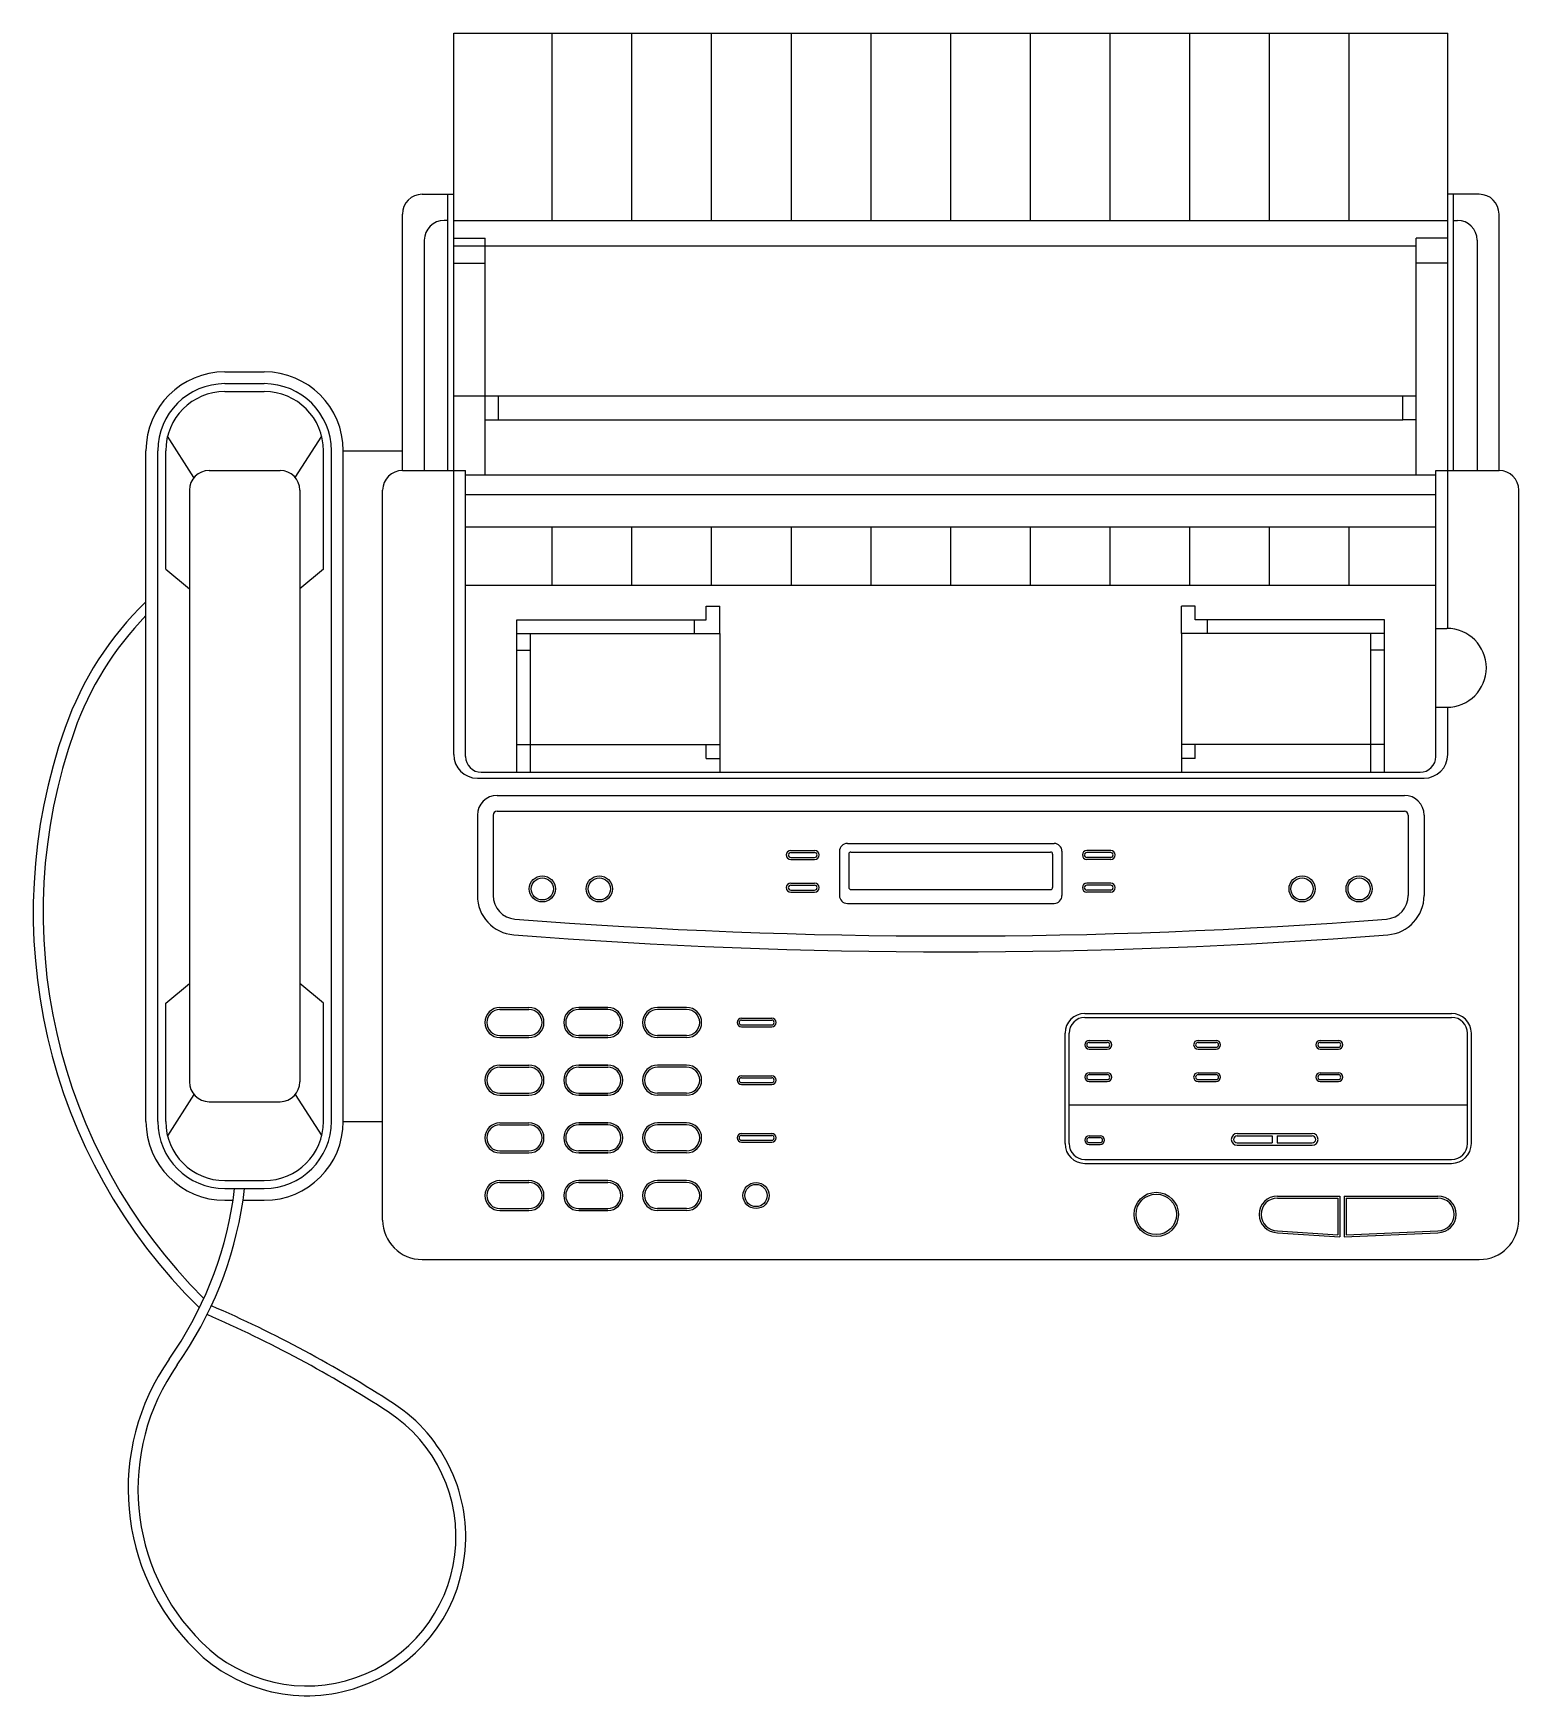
# Model space of a CAD drawing. Header units: millimetres. Extents: x 1297.047 to 1297.424, y 2700.309 to 2700.73.
import ezdxf

# ---------------------------------------------------------------- set-up
doc = ezdxf.new("R2010")
doc.units = ezdxf.units.MM
doc.header["$LTSCALE"] = 10
doc.layers.add('Equipam_audio_vídeo', color=1, linetype='Continuous')

msp = doc.modelspace()

# ---------------------------------------------------------------- linework, layer by layer
at = {"layer": 'Equipam_audio_vídeo'}
for p, q in [((1297.153674376361, 2700.68910561215), (1297.153674376361, 2700.729925276835)), ((1297.153674376361, 2700.729925276835), (1297.405674376361, 2700.729925276835)), ((1297.178674376361, 2700.682490023166), (1297.178674376361, 2700.729925276835)), ((1297.198874376361, 2700.682490023166), (1297.198874376361, 2700.729925276835)), ((1297.219074376361, 2700.682490023166), (1297.219074376361, 2700.729925276835)), ((1297.239274376361, 2700.682490023166), (1297.239274376361, 2700.729925276835)), ((1297.259474376361, 2700.682490023166), (1297.259474376361, 2700.729925276835)), ((1297.279674376361, 2700.682490023166), (1297.279674376361, 2700.729925276835)), ((1297.299874376361, 2700.682490023166), (1297.299874376361, 2700.729925276835)), ((1297.320074376361, 2700.682490023166), (1297.320074376361, 2700.729925276835)), ((1297.340274376361, 2700.682490023166), (1297.340274376361, 2700.729925276835)), ((1297.360474376361, 2700.682490023166), (1297.360474376361, 2700.729925276835)), ((1297.380674376361, 2700.682490023166), (1297.380674376361, 2700.729925276835)), ((1297.405674376361, 2700.68910561215), (1297.405674376361, 2700.729925276835)), ((1297.145674376361, 2700.68910561215), (1297.153674376361, 2700.68910561215)), ((1297.152210538564, 2700.61910561215), (1297.152210538564, 2700.68910561215)), ((1297.153674376361, 2700.676064172871), (1297.153674376361, 2700.68910561215)), ((1297.405674376361, 2700.676064172871), (1297.405674376361, 2700.68910561215)), ((1297.413674376361, 2700.68910561215), (1297.405674376361, 2700.68910561215)), ((1297.407138214158, 2700.61910561215), (1297.407138214158, 2700.68910561215)), ((1297.14067437636, 2700.62410561215), (1297.140674376361, 2700.68410561215)), ((1297.152210538564, 2700.682490023166), (1297.151232904407, 2700.682490023166)), ((1297.153674376361, 2700.682490023166), (1297.405674376361, 2700.682490023166)), ((1297.407138214158, 2700.682490023166), (1297.408115848314, 2700.682490023166)), ((1297.418674376361, 2700.61910561215), (1297.418674376361, 2700.68410561215)), ((1297.146232904407, 2700.677490023166), (1297.146232904407, 2700.61910561215)), ((1297.153674376361, 2700.677986922574), (1297.161674376361, 2700.677986922574)), ((1297.161674376361, 2700.617986922574), (1297.161674376361, 2700.677986922574)), ((1297.397674376361, 2700.617986922574), (1297.397674376361, 2700.677986922574)), ((1297.405674376361, 2700.677986922574), (1297.397674376361, 2700.677986922574)), ((1297.413115848314, 2700.677490023166), (1297.413115848314, 2700.61910561215)), ((1297.153674376361, 2700.637986922573), (1297.153674376361, 2700.676064172871)), ((1297.153674376361, 2700.676064172871), (1297.397674376361, 2700.676064172871)), ((1297.405674376361, 2700.637986922573), (1297.405674376361, 2700.676064172871)), ((1297.153674376361, 2700.671653740686), (1297.161674376361, 2700.671653740686)), ((1297.405674376361, 2700.671653740686), (1297.397674376361, 2700.671653740686)), ((1297.095674376361, 2700.64410561215), (1297.105674376361, 2700.64410561215)), ((1297.095674376361, 2700.64110561215), (1297.105674376361, 2700.64110561215)), ((1297.095674376361, 2700.63910561215), (1297.105674376361, 2700.63910561215)), ((1297.153674376361, 2700.61910561215), (1297.153674376361, 2700.637986922573)), ((1297.153674376361, 2700.637986922573), (1297.397674376361, 2700.637986922573)), ((1297.165025162016, 2700.631969585741), (1297.165025162016, 2700.637986922573)), ((1297.394323590705, 2700.631969585741), (1297.394323590705, 2700.637986922573)), ((1297.405674376361, 2700.61910561215), (1297.405674376361, 2700.637986922573)), ((1297.161674376361, 2700.631969585741), (1297.165025162016, 2700.631969585741)), ((1297.165025162016, 2700.631969585741), (1297.394323590705, 2700.631969585741)), ((1297.397674376361, 2700.631969585741), (1297.394323590705, 2700.631969585741)), ((1297.087827539663, 2700.617299645253), (1297.081132551924, 2700.627784653067)), ((1297.113521213056, 2700.617299645249), (1297.120216200797, 2700.627784653067)), ((1297.075674376361, 2700.585830798292), (1297.075674376361, 2700.62410561215)), ((1297.078674376361, 2700.45410561215), (1297.078674376361, 2700.62410561215)), ((1297.080674376361, 2700.594105612151), (1297.080674376361, 2700.62410561215)), ((1297.120674376361, 2700.594105612151), (1297.120674376361, 2700.62410561215)), ((1297.122674376361, 2700.45410561215), (1297.122674376361, 2700.62410561215)), ((1297.125674376361, 2700.45410561215), (1297.125674376361, 2700.62410561215)), ((1297.125674376361, 2700.62410561215), (1297.140674376361, 2700.62410561215)), ((1297.140674376361, 2700.61910561215), (1297.14067437636, 2700.62410561215)), ((1297.091674376361, 2700.61910561215), (1297.109674376361, 2700.61910561215)), ((1297.140674376361, 2700.61910561215), (1297.156674376361, 2700.61910561215)), ((1297.153674376361, 2700.54710561215), (1297.153674376361, 2700.61910561215)), ((1297.156674376361, 2700.54660561215), (1297.156674376361, 2700.61910561215)), ((1297.402674376361, 2700.54660561215), (1297.402674376361, 2700.61910561215)), ((1297.402674376361, 2700.61910561215), (1297.418674376361, 2700.61910561215)), ((1297.405674376361, 2700.579078184982), (1297.405674376361, 2700.61910561215)), ((1297.086674376361, 2700.61410561215), (1297.086674376361, 2700.46410561215)), ((1297.114674376361, 2700.61410561215), (1297.114674376361, 2700.46410561215)), ((1297.135674376361, 2700.45410561215), (1297.135674376361, 2700.61410561215)), ((1297.156674376361, 2700.617986922574), (1297.402674376361, 2700.617986922574)), ((1297.423674376361, 2700.42910561215), (1297.423674376361, 2700.61410561215)), ((1297.156674376361, 2700.612986922574), (1297.402674376361, 2700.612986922574)), ((1297.156674376361, 2700.60484218596), (1297.402674376361, 2700.60484218596)), ((1297.178674376361, 2700.589990016869), (1297.178674376361, 2700.60484218596)), ((1297.198874376361, 2700.589990016869), (1297.198874376361, 2700.60484218596)), ((1297.219074376361, 2700.589990016869), (1297.219074376361, 2700.60484218596)), ((1297.239274376361, 2700.589990016869), (1297.239274376361, 2700.60484218596)), ((1297.259474376361, 2700.589990016869), (1297.259474376361, 2700.60484218596)), ((1297.279674376361, 2700.589990016869), (1297.279674376361, 2700.60484218596)), ((1297.299874376361, 2700.589990016869), (1297.299874376361, 2700.60484218596)), ((1297.320074376361, 2700.589990016869), (1297.320074376361, 2700.60484218596)), ((1297.340274376361, 2700.589990016869), (1297.340274376361, 2700.60484218596)), ((1297.360474376361, 2700.589990016869), (1297.360474376361, 2700.60484218596)), ((1297.380674376361, 2700.589990016869), (1297.380674376361, 2700.60484218596)), ((1297.080674376361, 2700.594105612151), (1297.086674376361, 2700.58910561215)), ((1297.120674376361, 2700.594105612151), (1297.114674376361, 2700.58910561215)), ((1297.156674376361, 2700.589990016869), (1297.402674376361, 2700.589990016869)), ((1297.075674376361, 2700.582300623915), (1297.075674376361, 2700.585830798292)), ((1297.217674376361, 2700.584738234115), (1297.221174376361, 2700.584738234115)), ((1297.217674376361, 2700.581238234115), (1297.217674376361, 2700.584738234115)), ((1297.221174376361, 2700.577738234115), (1297.221174376361, 2700.584738234115)), ((1297.341674376361, 2700.584738234115), (1297.338174376361, 2700.584738234115)), ((1297.338174376361, 2700.577738234115), (1297.338174376361, 2700.584738234115)), ((1297.341674376361, 2700.581238234115), (1297.341674376361, 2700.584738234115)), ((1297.075674376361, 2700.45410561215), (1297.075674376361, 2700.582300623915)), ((1297.169674376361, 2700.54260561215), (1297.169674376361, 2700.581238234115)), ((1297.169674376361, 2700.581238234115), (1297.217674376361, 2700.581238234115)), ((1297.214631964172, 2700.581238234115), (1297.214631964172, 2700.577738234115)), ((1297.389674376361, 2700.581238234115), (1297.341674376361, 2700.581238234115)), ((1297.344716788549, 2700.581238234115), (1297.344716788549, 2700.577738234115)), ((1297.389674376361, 2700.54260561215), (1297.389674376361, 2700.581238234115)), ((1297.169674376361, 2700.577738234115), (1297.221174376361, 2700.577738234115)), ((1297.173174376361, 2700.54260561215), (1297.173174376361, 2700.577738234115)), ((1297.221174376361, 2700.577738234115), (1297.221174376361, 2700.54260561215)), ((1297.338174376361, 2700.577738234115), (1297.338174376361, 2700.54260561215)), ((1297.389674376361, 2700.577738234115), (1297.338174376361, 2700.577738234115)), ((1297.386174376361, 2700.54260561215), (1297.386174376361, 2700.577738234115)), ((1297.402674376361, 2700.579080398297), (1297.405463992437, 2700.579080398297)), ((1297.169674376361, 2700.573572504233), (1297.173174376361, 2700.573572504233)), ((1297.389674376361, 2700.573572504233), (1297.386174376361, 2700.573572504233)), ((1297.402674376361, 2700.559080398297), (1297.405463992437, 2700.559080398297)), ((1297.405674376361, 2700.54710561215), (1297.405674376361, 2700.559082611612)), ((1297.169674376361, 2700.549637723474), (1297.221174376361, 2700.549637723474)), ((1297.217674376361, 2700.546122888125), (1297.217674376361, 2700.549637723474)), ((1297.389674376361, 2700.549637723474), (1297.338174376361, 2700.549637723474)), ((1297.341674376361, 2700.546122888125), (1297.341674376361, 2700.549637723474)), ((1297.160674376361, 2700.54260561215), (1297.398674376361, 2700.54260561215)), ((1297.217674376361, 2700.546122888125), (1297.221174376361, 2700.546122888125)), ((1297.341674376361, 2700.546122888125), (1297.338174376361, 2700.546122888125)), ((1297.159674376361, 2700.54110561215), (1297.399674376361, 2700.54110561215)), ((1297.164674376361, 2700.536741932765), (1297.394674376361, 2700.536741932765)), ((1297.159674376361, 2700.531741932765), (1297.159674376361, 2700.51137694454)), ((1297.163674376361, 2700.531741932765), (1297.163674376361, 2700.51137694454)), ((1297.164674376361, 2700.532741932765), (1297.394674376361, 2700.532741932765)), ((1297.395674376361, 2700.531741932765), (1297.395674376361, 2700.51137694454)), ((1297.399674376361, 2700.531741932765), (1297.399674376361, 2700.51137694454)), ((1297.239120149594, 2700.522763842593), (1297.245181943594, 2700.522763842593)), ((1297.239120149594, 2700.522263842593), (1297.245181943594, 2700.522263842593)), ((1297.251470171421, 2700.522577479823), (1297.251470171421, 2700.511353446935)), ((1297.253470171421, 2700.524577479823), (1297.3058785813, 2700.524577479823)), ((1297.253841344395, 2700.52188081442), (1297.253841344395, 2700.51338806016)), ((1297.254341344395, 2700.522380814421), (1297.305007408327, 2700.522380814421)), ((1297.305507408327, 2700.52188081442), (1297.305507408327, 2700.51338806016)), ((1297.307878581301, 2700.522577479823), (1297.307878581301, 2700.511353446935)), ((1297.320228603128, 2700.522763842593), (1297.314166809128, 2700.522763842593)), ((1297.320228603128, 2700.522263842593), (1297.314166809128, 2700.522263842593)), ((1297.239120149594, 2700.52102466528), (1297.245181943594, 2700.52102466528)), ((1297.239120149594, 2700.52052466528), (1297.245181943594, 2700.52052466528)), ((1297.320228603128, 2700.52102466528), (1297.314166809128, 2700.52102466528)), ((1297.320228603128, 2700.52052466528), (1297.314166809128, 2700.52052466528)), ((1297.239120149594, 2700.514478655081), (1297.245181943594, 2700.514478655081)), ((1297.239120149594, 2700.513978655081), (1297.245181943594, 2700.513978655081)), ((1297.239120149594, 2700.512739477768), (1297.245181943594, 2700.512739477768)), ((1297.254341344395, 2700.51288806016), (1297.305007408327, 2700.51288806016)), ((1297.320228603128, 2700.514478655081), (1297.314166809128, 2700.514478655081)), ((1297.320228603128, 2700.513978655081), (1297.314166809128, 2700.513978655081)), ((1297.320228603128, 2700.512739477768), (1297.314166809128, 2700.512739477768)), ((1297.239120149594, 2700.512239477768), (1297.245181943594, 2700.512239477768)), ((1297.253470171421, 2700.509353446935), (1297.3058785813, 2700.509353446935)), ((1297.320228603128, 2700.512239477768), (1297.314166809128, 2700.512239477768)), ((1297.080674376361, 2700.48410561215), (1297.086674376361, 2700.48910561215)), ((1297.120674376361, 2700.48410561215), (1297.114674376361, 2700.48910561215)), ((1297.080674376361, 2700.45410561215), (1297.080674376361, 2700.48410561215)), ((1297.120674376361, 2700.45410561215), (1297.120674376361, 2700.48410561215)), ((1297.165396023489, 2700.482986486039), (1297.172761959161, 2700.482986486039)), ((1297.165396023489, 2700.482486486039), (1297.172761959161, 2700.482486486039)), ((1297.185380501266, 2700.482986486039), (1297.192746436938, 2700.482986486039)), ((1297.192746436938, 2700.482986486039), (1297.185380501266, 2700.482986486039)), ((1297.192746436938, 2700.482486486039), (1297.185380501266, 2700.482486486039)), ((1297.212730914714, 2700.482986486039), (1297.205364979043, 2700.482986486039)), ((1297.212730914714, 2700.482486486039), (1297.205364979043, 2700.482486486039)), ((1297.226637841213, 2700.480296803643), (1297.234305910277, 2700.480296803643)), ((1297.226637841213, 2700.479796803643), (1297.234305910277, 2700.479796803643)), ((1297.313674376361, 2700.481469114832), (1297.406654380128, 2700.481469114832)), ((1297.313674376361, 2700.480469114832), (1297.406654380128, 2700.480469114832)), ((1297.165396023489, 2700.475867943934), (1297.172761959161, 2700.475867943934)), ((1297.165396023489, 2700.475367943934), (1297.172761959161, 2700.475367943934)), ((1297.192746436938, 2700.475867943934), (1297.185380501266, 2700.475867943934)), ((1297.185380501266, 2700.475367943934), (1297.192746436938, 2700.475367943934)), ((1297.192746436938, 2700.475367943934), (1297.185380501266, 2700.475367943934)), ((1297.212730914714, 2700.475867943934), (1297.205364979043, 2700.475867943934)), ((1297.212730914714, 2700.475367943934), (1297.205364979043, 2700.475367943934)), ((1297.226637841213, 2700.47855762633), (1297.234305910277, 2700.47855762633)), ((1297.226637841213, 2700.47805762633), (1297.234305910277, 2700.47805762633)), ((1297.308674376361, 2700.448469114832), (1297.308674376361, 2700.476469114833)), ((1297.309674376361, 2700.448469114832), (1297.309674376361, 2700.476469114833)), ((1297.410654380128, 2700.448469114832), (1297.410654380128, 2700.476469114833)), ((1297.411654380128, 2700.448469114832), (1297.411654380128, 2700.476469114833)), ((1297.314793965017, 2700.474648861177), (1297.319367487011, 2700.474648861177)), ((1297.314793965017, 2700.474148861177), (1297.319367487011, 2700.474148861177)), ((1297.314793965017, 2700.472909683864), (1297.319367487011, 2700.472909683864)), ((1297.314793965017, 2700.472409683864), (1297.319367487011, 2700.472409683864)), ((1297.342380949953, 2700.474648861177), (1297.346954471947, 2700.474648861177)), ((1297.342380949953, 2700.474148861177), (1297.346954471947, 2700.474148861177)), ((1297.342380949953, 2700.472909683864), (1297.346954471947, 2700.472909683864)), ((1297.342380949953, 2700.472409683864), (1297.346954471947, 2700.472409683864)), ((1297.373374284542, 2700.474648861177), (1297.377947806536, 2700.474648861177)), ((1297.373374284542, 2700.474148861177), (1297.377947806536, 2700.474148861177)), ((1297.373374284542, 2700.472909683864), (1297.377947806536, 2700.472909683864)), ((1297.373374284542, 2700.472409683864), (1297.377947806536, 2700.472409683864)), ((1297.165396023489, 2700.468367943934), (1297.172761959161, 2700.468367943934)), ((1297.165396023489, 2700.468367943934), (1297.172761959161, 2700.468367943934)), ((1297.165396023489, 2700.467867943934), (1297.172761959161, 2700.467867943934)), ((1297.185380501266, 2700.468367943934), (1297.192746436938, 2700.468367943934)), ((1297.192746436938, 2700.468367943934), (1297.185380501266, 2700.468367943934)), ((1297.192746436938, 2700.468367943934), (1297.185380501266, 2700.468367943934)), ((1297.185380501266, 2700.468367943934), (1297.192746436938, 2700.468367943934)), ((1297.185380501266, 2700.467867943934), (1297.192746436938, 2700.467867943934)), ((1297.212730914714, 2700.468367943934), (1297.205364979043, 2700.468367943934)), ((1297.212730914714, 2700.468367943934), (1297.205364979043, 2700.468367943934)), ((1297.212730914714, 2700.467867943934), (1297.205364979043, 2700.467867943934)), ((1297.314793965017, 2700.466461065255), (1297.319367487011, 2700.466461065255)), ((1297.342380949953, 2700.466461065255), (1297.346954471947, 2700.466461065255)), ((1297.373374284542, 2700.466461065255), (1297.377947806536, 2700.466461065255)), ((1297.226637841213, 2700.465678261538), (1297.234305910277, 2700.465678261538)), ((1297.226637841213, 2700.465678261538), (1297.234305910277, 2700.465678261538)), ((1297.226637841213, 2700.465178261539), (1297.234305910277, 2700.465178261539)), ((1297.226637841213, 2700.463939084225), (1297.234305910277, 2700.463939084225)), ((1297.226637841213, 2700.463439084225), (1297.234305910277, 2700.463439084225)), ((1297.226637841213, 2700.463439084225), (1297.234305910277, 2700.463439084225)), ((1297.314793965017, 2700.465961065255), (1297.319367487011, 2700.465961065255)), ((1297.314793965017, 2700.464721887941), (1297.319367487011, 2700.464721887941)), ((1297.314793965017, 2700.464221887941), (1297.319367487011, 2700.464221887941)), ((1297.342380949953, 2700.465961065255), (1297.346954471947, 2700.465961065255)), ((1297.342380949953, 2700.464721887941), (1297.346954471947, 2700.464721887941)), ((1297.342380949953, 2700.464221887941), (1297.346954471947, 2700.464221887941)), ((1297.373374284542, 2700.465961065255), (1297.377947806536, 2700.465961065255)), ((1297.373374284542, 2700.464721887941), (1297.377947806536, 2700.464721887941)), ((1297.373374284542, 2700.464221887941), (1297.377947806536, 2700.464221887941)), ((1297.087827539664, 2700.460911579049), (1297.081132551924, 2700.450426571233)), ((1297.091674376361, 2700.45910561215), (1297.109674376361, 2700.45910561215)), ((1297.113521213054, 2700.460911579054), (1297.120216200797, 2700.450426571233)), ((1297.165396023489, 2700.46124940183), (1297.172761959161, 2700.46124940183)), ((1297.165396023489, 2700.46074940183), (1297.172761959161, 2700.46074940183)), ((1297.165396023489, 2700.46074940183), (1297.172761959161, 2700.46074940183)), ((1297.185380501266, 2700.46124940183), (1297.192746436938, 2700.46124940183)), ((1297.185380501266, 2700.46074940183), (1297.192746436938, 2700.46074940183)), ((1297.192746436938, 2700.46074940183), (1297.185380501266, 2700.46074940183)), ((1297.192746436938, 2700.46074940183), (1297.185380501266, 2700.46074940183)), ((1297.185380501266, 2700.46074940183), (1297.192746436938, 2700.46074940183)), ((1297.212730914714, 2700.46124940183), (1297.205364979043, 2700.46124940183)), ((1297.212730914714, 2700.46074940183), (1297.205364979043, 2700.46074940183)), ((1297.212730914714, 2700.46074940183), (1297.205364979043, 2700.46074940183)), ((1297.309674376361, 2700.45831380946), (1297.410654380128, 2700.45831380946)), ((1297.125674376361, 2700.45410561215), (1297.135674376361, 2700.45410561215)), ((1297.135674376361, 2700.42910561215), (1297.135674376361, 2700.45410561215)), ((1297.165396023489, 2700.45374940183), (1297.172761959161, 2700.45374940183)), ((1297.165396023489, 2700.45374940183), (1297.172761959161, 2700.45374940183)), ((1297.192746436938, 2700.45374940183), (1297.185380501266, 2700.45374940183)), ((1297.185380501266, 2700.45374940183), (1297.192746436938, 2700.45374940183)), ((1297.185380501266, 2700.45374940183), (1297.192746436938, 2700.45374940183)), ((1297.192746436938, 2700.45374940183), (1297.185380501266, 2700.45374940183)), ((1297.212730914714, 2700.45374940183), (1297.205364979043, 2700.45374940183)), ((1297.212730914714, 2700.45374940183), (1297.205364979043, 2700.45374940183)), ((1297.165396023489, 2700.453249401829), (1297.172761959161, 2700.453249401829)), ((1297.192746436938, 2700.453249401829), (1297.185380501266, 2700.453249401829)), ((1297.212730914714, 2700.453249401829), (1297.205364979043, 2700.453249401829)), ((1297.226637841213, 2700.451059719433), (1297.234305910277, 2700.451059719433)), ((1297.226637841213, 2700.450559719433), (1297.234305910277, 2700.450559719433)), ((1297.314793965017, 2700.450490115465), (1297.31756233385, 2700.450490115465)), ((1297.314793965017, 2700.449990115465), (1297.31756233385, 2700.449990115465)), ((1297.35228729187, 2700.451035532939), (1297.371309553538, 2700.451035532939)), ((1297.35228729187, 2700.450435532939), (1297.361198422704, 2700.450435532939)), ((1297.361198422704, 2700.450435532939), (1297.361198422704, 2700.448661507387)), ((1297.362398422704, 2700.450435532939), (1297.362398422704, 2700.448661507387)), ((1297.362398422704, 2700.450435532939), (1297.371309553538, 2700.450435532939)), ((1297.165396023489, 2700.446630859725), (1297.172761959161, 2700.446630859725)), ((1297.165396023489, 2700.446130859725), (1297.172761959161, 2700.446130859725)), ((1297.165396023489, 2700.446130859725), (1297.172761959161, 2700.446130859725)), ((1297.192746436938, 2700.446630859725), (1297.185380501266, 2700.446630859725)), ((1297.192746436938, 2700.446130859725), (1297.185380501266, 2700.446130859725)), ((1297.185380501266, 2700.446130859725), (1297.192746436938, 2700.446130859725)), ((1297.185380501266, 2700.446130859725), (1297.192746436938, 2700.446130859725)), ((1297.192746436938, 2700.446130859725), (1297.185380501266, 2700.446130859725)), ((1297.212730914714, 2700.446630859725), (1297.205364979043, 2700.446630859725)), ((1297.212730914714, 2700.446130859725), (1297.205364979043, 2700.446130859725)), ((1297.212730914714, 2700.446130859725), (1297.205364979043, 2700.446130859725)), ((1297.226637841213, 2700.44932054212), (1297.234305910277, 2700.44932054212)), ((1297.226637841213, 2700.448820542121), (1297.234305910277, 2700.448820542121)), ((1297.314793965017, 2700.448750938152), (1297.31756233385, 2700.448750938152)), ((1297.314793965017, 2700.448250938152), (1297.31756233385, 2700.448250938152)), ((1297.35228729187, 2700.448661507387), (1297.361198422704, 2700.448661507387)), ((1297.35228729187, 2700.448061507387), (1297.371309553538, 2700.448061507387)), ((1297.362398422704, 2700.448661507387), (1297.371309553538, 2700.448661507387)), ((1297.313674376361, 2700.444469114832), (1297.406654380128, 2700.444469114832)), ((1297.313674376361, 2700.443469114832), (1297.406654380128, 2700.443469114832)), ((1297.095674376361, 2700.43910561215), (1297.105674376361, 2700.43910561215)), ((1297.095674376361, 2700.43710561215), (1297.105674376361, 2700.43710561215)), ((1297.165396023489, 2700.439130859725), (1297.172761959161, 2700.439130859725)), ((1297.165396023489, 2700.439130859725), (1297.172761959161, 2700.439130859725)), ((1297.165396023489, 2700.438630859725), (1297.172761959161, 2700.438630859725)), ((1297.185380501266, 2700.439130859725), (1297.192746436938, 2700.439130859725)), ((1297.192746436938, 2700.439130859725), (1297.185380501266, 2700.439130859725)), ((1297.192746436938, 2700.439130859725), (1297.185380501266, 2700.439130859725)), ((1297.185380501266, 2700.439130859725), (1297.192746436938, 2700.439130859725)), ((1297.185380501266, 2700.438630859725), (1297.192746436938, 2700.438630859725)), ((1297.212730914714, 2700.439130859725), (1297.205364979043, 2700.439130859725)), ((1297.212730914714, 2700.439130859725), (1297.205364979043, 2700.439130859725)), ((1297.212730914714, 2700.438630859725), (1297.205364979043, 2700.438630859725)), ((1297.095674376361, 2700.43410561215), (1297.097743462823, 2700.43410561215)), ((1297.100272125344, 2700.43410561215), (1297.105674376361, 2700.43410561215)), ((1297.362497198621, 2700.435163227874), (1297.378316400265, 2700.435163227874)), ((1297.362497198621, 2700.434663227875), (1297.377816400265, 2700.434663227875)), ((1297.377816400265, 2700.434663227875), (1297.377816400265, 2700.425348763351)), ((1297.378316400265, 2700.435163227874), (1297.378316400265, 2700.424812993003)), ((1297.379412898072, 2700.435163227874), (1297.379412898072, 2700.424812993003)), ((1297.379412898072, 2700.435163227874), (1297.403185316783, 2700.435163227874)), ((1297.379912898072, 2700.434663227875), (1297.379912898072, 2700.425336530662)), ((1297.379912898072, 2700.434663227875), (1297.403185316783, 2700.434663227875)), ((1297.165396023489, 2700.43201231762), (1297.172761959161, 2700.43201231762)), ((1297.165396023489, 2700.43151231762), (1297.172761959161, 2700.43151231762)), ((1297.165396023489, 2700.43151231762), (1297.172761959161, 2700.43151231762)), ((1297.185380501266, 2700.43201231762), (1297.192746436938, 2700.43201231762)), ((1297.185380501266, 2700.43151231762), (1297.192746436938, 2700.43151231762)), ((1297.192746436938, 2700.43151231762), (1297.185380501266, 2700.43151231762)), ((1297.192746436938, 2700.43151231762), (1297.185380501266, 2700.43151231762)), ((1297.185380501266, 2700.43151231762), (1297.192746436938, 2700.43151231762)), ((1297.212730914714, 2700.43201231762), (1297.205364979043, 2700.43201231762)), ((1297.212730914714, 2700.43151231762), (1297.205364979043, 2700.43151231762)), ((1297.212730914714, 2700.43151231762), (1297.205364979043, 2700.43151231762)), ((1297.362497198621, 2700.425906930539), (1297.378316400265, 2700.424812993003)), ((1297.362531692499, 2700.426405739292), (1297.377816400265, 2700.425348763351)), ((1297.379412898072, 2700.424812993003), (1297.403185316783, 2700.425906930539)), ((1297.379912898072, 2700.425336530662), (1297.403162332561, 2700.426406401985)), ((1297.145674376361, 2700.41910561215), (1297.413674376361, 2700.41910561215))]:
    msp.add_line(p, q, dxfattribs=at)
for centre, radius in [((1297.176145814614, 2700.51304428449), 0.003310086874741103), ((1297.176145814614, 2700.51304428449), 0.002810086874741103), ((1297.19060231972, 2700.51304428449), 0.003310086874741103), ((1297.19060231972, 2700.51304428449), 0.002810086874741103), ((1297.368746433001, 2700.51304428449), 0.003310086874741103), ((1297.368746433001, 2700.51304428449), 0.002810086874741103), ((1297.383202938108, 2700.51304428449), 0.003310086874741103), ((1297.383202938108, 2700.51304428449), 0.002810086874741103), ((1297.230324066931, 2700.435321588672), 0.003310086874741103), ((1297.230324066931, 2700.435321588672), 0.002810086874741103), ((1297.331784097584, 2700.430535079207), 0.005621973270535818), ((1297.331784097584, 2700.430535079207), 0.005121973270535818)]:
    msp.add_circle(centre, radius, dxfattribs=at)
for centre, radius, start, end in [((1297.145674376361, 2700.68410561215), 0.005, 90, 180), ((1297.413674376361, 2700.68410561215), 0.005, 0, 90), ((1297.151232904407, 2700.677490023166), 0.005, 90, 180), ((1297.408115848314, 2700.677490023166), 0.005, 0, 90), ((1297.095674376361, 2700.62410561215), 0.02, 90, 180), ((1297.105674376361, 2700.62410561215), 0.02, 0, 90), ((1297.095674376361, 2700.62410561215), 0.017, 90, 180), ((1297.095674376361, 2700.62410561215), 0.015, 90, 180), ((1297.105674376361, 2700.62410561215), 0.017, 0, 90), ((1297.105674376361, 2700.62410561215), 0.015, 0, 90), ((1297.091674376361, 2700.61410561215), 0.005, 90, 180), ((1297.109674376361, 2700.61410561215), 0.005, 0, 90), ((1297.140674376361, 2700.61410561215), 0.004999999999999005, 90, 180), ((1297.418674376361, 2700.61410561215), 0.004999999999999005, 0, 90), ((1297.133351492075, 2700.526199561391), 0.08296103960041076, 134.0456558311265, 160.4816581564966), ((1297.133351492075, 2700.526199561391), 0.08046103960041076, 135.7936093067529, 160.4816581564966), ((1297.405463992437, 2700.569080398298), 0.009999999999999787, 270, 90), ((1297.187378235199, 2700.507048221852), 0.1402817407360183, 160.4816581564966, 225.5923534559606), ((1297.187378235199, 2700.507048221852), 0.1377817407360183, 160.4816581564966, 225.2294994760068), ((1297.159674376361, 2700.54710561215), 0.006, 180, 270), ((1297.160674376361, 2700.54660561215), 0.004, 180, 270), ((1297.398674376361, 2700.54660561215), 0.004, 270, 0), ((1297.399674376361, 2700.54710561215), 0.006, 270, 0), ((1297.164674376361, 2700.531741932765), 0.005, 90, 180), ((1297.394674376361, 2700.531741932765), 0.005, 0, 90), ((1297.164674376361, 2700.531741932765), 0.0009999999999995655, 90, 180), ((1297.394674376361, 2700.531741932765), 0.0009999999999995655, 0, 90), ((1297.239120149594, 2700.521644253936), 0.001119588656592896, 90, 270), ((1297.239120149594, 2700.521644253936), 0.0006195886565928958, 90, 270), ((1297.245181943594, 2700.521644253936), 0.001119588656592896, 270, 90), ((1297.245181943594, 2700.521644253936), 0.0006195886565928958, 270, 90), ((1297.253470171421, 2700.522577479823), 0.002, 90, 180), ((1297.254341344395, 2700.52188081442), 0.0005, 90, 180), ((1297.305007408327, 2700.52188081442), 0.0005, 0, 90), ((1297.3058785813, 2700.522577479823), 0.002, 0, 90), ((1297.314166809128, 2700.521644253936), 0.001119588656592896, 90, 270), ((1297.314166809128, 2700.521644253936), 0.0006195886565928958, 90, 270), ((1297.320228603128, 2700.521644253936), 0.001119588656592896, 270, 90), ((1297.320228603128, 2700.521644253936), 0.0006195886565928958, 270, 90), ((1297.239120149594, 2700.513359066425), 0.001119588656592896, 90, 270), ((1297.239120149594, 2700.513359066425), 0.0006195886565928958, 90, 270), ((1297.245181943594, 2700.513359066425), 0.001119588656592896, 270, 90), ((1297.245181943594, 2700.513359066425), 0.0006195886565928958, 270, 90), ((1297.254341344395, 2700.51338806016), 0.0005, 180, 270), ((1297.305007408327, 2700.51338806016), 0.0005, 270, 0), ((1297.314166809128, 2700.513359066425), 0.001119588656592896, 90, 270), ((1297.314166809128, 2700.513359066425), 0.0006195886565928958, 90, 270), ((1297.320228603128, 2700.513359066425), 0.001119588656592896, 270, 90), ((1297.320228603128, 2700.513359066425), 0.0006195886565928958, 270, 90), ((1297.169674376361, 2700.51137694454), 0.01, 180, 265.5526695304843), ((1297.169674376361, 2700.51137694454), 0.005999999999999566, 180, 265.5526695304843), ((1297.253470171421, 2700.511353446935), 0.002, 180, 270), ((1297.3058785813, 2700.511353446935), 0.002, 270, 0), ((1297.389674376361, 2700.51137694454), 0.005999999999999566, 274.4473304695157, 0), ((1297.389674376361, 2700.51137694454), 0.01, 274.4473304695157, 0), ((1297.279674376361, 2701.925680021859), 1.424574352832715, 265.5526695304843, 274.4473304695157), ((1297.279674376361, 2701.925680021859), 1.428574352832715, 265.5526695304843, 274.4473304695157), ((1297.165396023489, 2700.479177214987), 0.003809271052410718, 90, 270), ((1297.165396023489, 2700.479177214987), 0.003309271052410718, 90, 270), ((1297.172761959161, 2700.479177214987), 0.003809271052410718, 270, 90), ((1297.172761959161, 2700.479177214987), 0.003309271052410718, 270, 90), ((1297.185380501266, 2700.479177214987), 0.003809271052410718, 90, 270), ((1297.185380501266, 2700.479177214987), 0.003809271052410718, 90, 270), ((1297.185380501266, 2700.479177214987), 0.003309271052410718, 90, 270), ((1297.192746436938, 2700.479177214987), 0.003809271052410718, 270, 90), ((1297.192746436938, 2700.479177214987), 0.003809271052410718, 270, 90), ((1297.192746436938, 2700.479177214987), 0.003309271052410718, 270, 90), ((1297.205364979043, 2700.479177214987), 0.003809271052410718, 90, 270), ((1297.205364979043, 2700.479177214987), 0.003309271052410718, 90, 270), ((1297.212730914714, 2700.479177214987), 0.003809271052410718, 270, 90), ((1297.212730914714, 2700.479177214987), 0.003309271052410718, 270, 90), ((1297.226637841213, 2700.479177214987), 0.001119588656592896, 90, 270), ((1297.226637841213, 2700.479177214987), 0.0006195886565928958, 90, 270), ((1297.234305910277, 2700.479177214987), 0.001119588656592896, 270, 90), ((1297.234305910277, 2700.479177214987), 0.0006195886565928958, 270, 90), ((1297.313674376361, 2700.476469114833), 0.005, 90, 180), ((1297.313674376361, 2700.476469114833), 0.004, 90, 180), ((1297.406654380128, 2700.476469114833), 0.005, 0, 90), ((1297.406654380128, 2700.476469114833), 0.004, 0, 90), ((1297.314793965017, 2700.47352927252), 0.001119588656592896, 90, 270), ((1297.314793965017, 2700.47352927252), 0.0006195886565928958, 90, 270), ((1297.319367487011, 2700.47352927252), 0.001119588656592896, 270, 90), ((1297.319367487011, 2700.47352927252), 0.0006195886565928958, 270, 90), ((1297.342380949953, 2700.47352927252), 0.001119588656592896, 90, 270), ((1297.342380949953, 2700.47352927252), 0.0006195886565928958, 90, 270), ((1297.346954471947, 2700.47352927252), 0.001119588656592896, 270, 90), ((1297.346954471947, 2700.47352927252), 0.0006195886565928958, 270, 90), ((1297.373374284542, 2700.47352927252), 0.001119588656592896, 90, 270), ((1297.373374284542, 2700.47352927252), 0.0006195886565928958, 90, 270), ((1297.377947806536, 2700.47352927252), 0.001119588656592896, 270, 90), ((1297.377947806536, 2700.47352927252), 0.0006195886565928958, 270, 90), ((1297.165396023489, 2700.464558672882), 0.003809271052410718, 90, 270), ((1297.165396023489, 2700.464558672882), 0.003809271052410718, 90, 270), ((1297.165396023489, 2700.464558672882), 0.003309271052410718, 90, 270), ((1297.172761959161, 2700.464558672882), 0.003809271052410718, 270, 90), ((1297.172761959161, 2700.464558672882), 0.003809271052410718, 270, 90), ((1297.172761959161, 2700.464558672882), 0.003309271052410718, 270, 90), ((1297.185380501266, 2700.464558672882), 0.003809271052410718, 90, 270), ((1297.185380501266, 2700.464558672882), 0.003809271052410718, 90, 270), ((1297.185380501266, 2700.464558672882), 0.003809271052410718, 90, 270), ((1297.185380501266, 2700.464558672882), 0.003809271052410718, 90, 270), ((1297.185380501266, 2700.464558672882), 0.003309271052410718, 90, 270), ((1297.192746436938, 2700.464558672882), 0.003809271052410718, 270, 90), ((1297.192746436938, 2700.464558672882), 0.003809271052410718, 270, 90), ((1297.192746436938, 2700.464558672882), 0.003809271052410718, 270, 90), ((1297.192746436938, 2700.464558672882), 0.003809271052410718, 270, 90), ((1297.192746436938, 2700.464558672882), 0.003309271052410718, 270, 90), ((1297.205364979043, 2700.464558672882), 0.003809271052410718, 90, 270), ((1297.205364979043, 2700.464558672882), 0.003809271052410718, 90, 270), ((1297.205364979043, 2700.464558672882), 0.003309271052410718, 90, 270), ((1297.212730914714, 2700.464558672882), 0.003809271052410718, 270, 90), ((1297.212730914714, 2700.464558672882), 0.003809271052410718, 270, 90), ((1297.212730914714, 2700.464558672882), 0.003309271052410718, 270, 90), ((1297.314793965017, 2700.465341476598), 0.001119588656592896, 90, 270), ((1297.319367487011, 2700.465341476598), 0.001119588656592896, 270, 90), ((1297.342380949953, 2700.465341476598), 0.001119588656592896, 90, 270), ((1297.346954471947, 2700.465341476598), 0.001119588656592896, 270, 90), ((1297.373374284542, 2700.465341476598), 0.001119588656592896, 90, 270), ((1297.377947806536, 2700.465341476598), 0.001119588656592896, 270, 90), ((1297.091674376361, 2700.46410561215), 0.005, 180, 270), ((1297.109674376361, 2700.46410561215), 0.005, 270, 0), ((1297.226637841213, 2700.464558672882), 0.001119588656592896, 90, 270), ((1297.226637841213, 2700.464558672882), 0.001119588656592896, 90, 270), ((1297.226637841213, 2700.464558672882), 0.0006195886565928958, 90, 270), ((1297.234305910277, 2700.464558672882), 0.001119588656592896, 270, 90), ((1297.234305910277, 2700.464558672882), 0.001119588656592896, 270, 90), ((1297.234305910277, 2700.464558672882), 0.0006195886565928958, 270, 90), ((1297.314793965017, 2700.465341476598), 0.0006195886565928958, 90, 270), ((1297.319367487011, 2700.465341476598), 0.0006195886565928958, 270, 90), ((1297.342380949953, 2700.465341476598), 0.0006195886565928958, 90, 270), ((1297.346954471947, 2700.465341476598), 0.0006195886565928958, 270, 90), ((1297.373374284542, 2700.465341476598), 0.0006195886565928958, 90, 270), ((1297.377947806536, 2700.465341476598), 0.0006195886565928958, 270, 90), ((1297.095674376361, 2700.45410561215), 0.02, 180, 270), ((1297.095674376361, 2700.45410561215), 0.017, 180, 270), ((1297.095674376361, 2700.45410561215), 0.015, 180, 270), ((1297.105674376361, 2700.45410561215), 0.02, 270, 0), ((1297.105674376361, 2700.45410561215), 0.017, 270, 0), ((1297.105674376361, 2700.45410561215), 0.015, 270, 0), ((1297.165396023489, 2700.449940130777), 0.003809271052410718, 90, 270), ((1297.165396023489, 2700.449940130777), 0.003809271052410718, 90, 270), ((1297.172761959161, 2700.449940130777), 0.003809271052410718, 270, 90), ((1297.172761959161, 2700.449940130777), 0.003809271052410718, 270, 90), ((1297.185380501266, 2700.449940130777), 0.003809271052410718, 90, 270), ((1297.185380501266, 2700.449940130777), 0.003809271052410718, 90, 270), ((1297.185380501266, 2700.449940130777), 0.003809271052410718, 90, 270), ((1297.185380501266, 2700.449940130777), 0.003809271052410718, 90, 270), ((1297.192746436938, 2700.449940130777), 0.003809271052410718, 270, 90), ((1297.192746436938, 2700.449940130777), 0.003809271052410718, 270, 90), ((1297.192746436938, 2700.449940130777), 0.003809271052410718, 270, 90), ((1297.192746436938, 2700.449940130777), 0.003809271052410718, 270, 90), ((1297.205364979043, 2700.449940130777), 0.003809271052410718, 90, 270), ((1297.205364979043, 2700.449940130777), 0.003809271052410718, 90, 270), ((1297.212730914714, 2700.449940130777), 0.003809271052410718, 270, 90), ((1297.212730914714, 2700.449940130777), 0.003809271052410718, 270, 90), ((1297.165396023489, 2700.449940130777), 0.003309271052410718, 90, 270), ((1297.172761959161, 2700.449940130777), 0.003309271052410718, 270, 90), ((1297.185380501266, 2700.449940130777), 0.003309271052410718, 90, 270), ((1297.192746436938, 2700.449940130777), 0.003309271052410718, 270, 90), ((1297.205364979043, 2700.449940130777), 0.003309271052410718, 90, 270), ((1297.212730914714, 2700.449940130777), 0.003309271052410718, 270, 90), ((1297.226637841213, 2700.449940130777), 0.001119588656592896, 90, 270), ((1297.226637841213, 2700.449940130777), 0.0006195886565928958, 90, 270), ((1297.234305910277, 2700.449940130777), 0.001119588656592896, 270, 90), ((1297.234305910277, 2700.449940130777), 0.0006195886565928958, 270, 90), ((1297.314793965017, 2700.449370526808), 0.001119588656592896, 90, 270), ((1297.314793965017, 2700.449370526808), 0.0006195886565928958, 90, 270), ((1297.31756233385, 2700.449370526808), 0.001119588656592896, 270, 90), ((1297.31756233385, 2700.449370526808), 0.0006195886565928958, 270, 90), ((1297.35228729187, 2700.449548520163), 0.00148701277582295, 90, 270), ((1297.35228729187, 2700.449548520163), 0.00088701277582295, 90, 270), ((1297.371309553538, 2700.449548520163), 0.00148701277582295, 270, 90), ((1297.371309553538, 2700.449548520163), 0.00088701277582295, 270, 90), ((1297.313674376361, 2700.448469114832), 0.005, 180, 270), ((1297.313674376361, 2700.448469114832), 0.004, 180, 270), ((1297.406654380128, 2700.448469114832), 0.004, 270, 0), ((1297.406654380128, 2700.448469114832), 0.005, 270, 0), ((1297.003502414306, 2700.448607818013), 0.09535034976578391, 351.2517097494272, 353.0714805493359), ((1297.003502414306, 2700.448607818013), 0.09785034976578391, 351.4769074825148, 353.2493334731156), ((1297.165396023489, 2700.435321588672), 0.003809271052410718, 90, 270), ((1297.165396023489, 2700.435321588672), 0.003809271052410718, 90, 270), ((1297.165396023489, 2700.435321588672), 0.003309271052410718, 90, 270), ((1297.172761959161, 2700.435321588672), 0.003809271052410718, 270, 90), ((1297.172761959161, 2700.435321588672), 0.003809271052410718, 270, 90), ((1297.172761959161, 2700.435321588672), 0.003309271052410718, 270, 90), ((1297.185380501266, 2700.435321588672), 0.003809271052410718, 90, 270), ((1297.185380501266, 2700.435321588672), 0.003809271052410718, 90, 270), ((1297.185380501266, 2700.435321588672), 0.003809271052410718, 90, 270), ((1297.185380501266, 2700.435321588672), 0.003809271052410718, 90, 270), ((1297.185380501266, 2700.435321588672), 0.003309271052410718, 90, 270), ((1297.192746436938, 2700.435321588672), 0.003809271052410718, 270, 90), ((1297.192746436938, 2700.435321588672), 0.003809271052410718, 270, 90), ((1297.192746436938, 2700.435321588672), 0.003809271052410718, 270, 90), ((1297.192746436938, 2700.435321588672), 0.003809271052410718, 270, 90), ((1297.192746436938, 2700.435321588672), 0.003309271052410718, 270, 90), ((1297.205364979043, 2700.435321588672), 0.003809271052410718, 90, 270), ((1297.205364979043, 2700.435321588672), 0.003809271052410718, 90, 270), ((1297.205364979043, 2700.435321588672), 0.003309271052410718, 90, 270), ((1297.212730914714, 2700.435321588672), 0.003809271052410718, 270, 90), ((1297.212730914714, 2700.435321588672), 0.003809271052410718, 270, 90), ((1297.212730914714, 2700.435321588672), 0.003309271052410718, 270, 90), ((1297.003502414306, 2700.448607818013), 0.09535034976578391, 324.9382697632368, 351.2517097494272), ((1297.003502414306, 2700.448607818013), 0.09785034976578391, 324.9382697632368, 351.4769074825148), ((1297.362497198621, 2700.430535079207), 0.004628148667848109, 90, 270), ((1297.362497198621, 2700.430535079207), 0.004128148667848108, 90, 270), ((1297.403185316783, 2700.430535079207), 0.004628148667848109, 270, 90), ((1297.403185316783, 2700.430535079207), 0.004128148667848108, 270, 90), ((1297.145674376361, 2700.42910561215), 0.01, 180, 270), ((1297.413674376361, 2700.42910561215), 0.01, 270, 0), ((1296.968529010964, 2700.121626746948), 0.3113865258447399, 56.92816467873708, 66.59021344454828), ((1296.968529010964, 2700.121626746948), 0.3088865258447399, 56.92816467873708, 66.6083551579109), ((1297.128466546409, 2700.360906192622), 0.05731794887024474, 144.9382697632368, 225.2342517723633), ((1297.128466546409, 2700.360906192622), 0.05481794887024474, 144.9382697632368, 225.2342517723633), ((1297.116468763596, 2700.34880990149), 0.04028072340467025, 225.2342517723633, 56.92816467873708), ((1297.116468763596, 2700.34880990149), 0.03778072340467024, 225.2342517723633, 56.92816467873708)]:
    msp.add_arc(centre, radius, start, end, dxfattribs=at)

doc.saveas('drawing.dxf')
